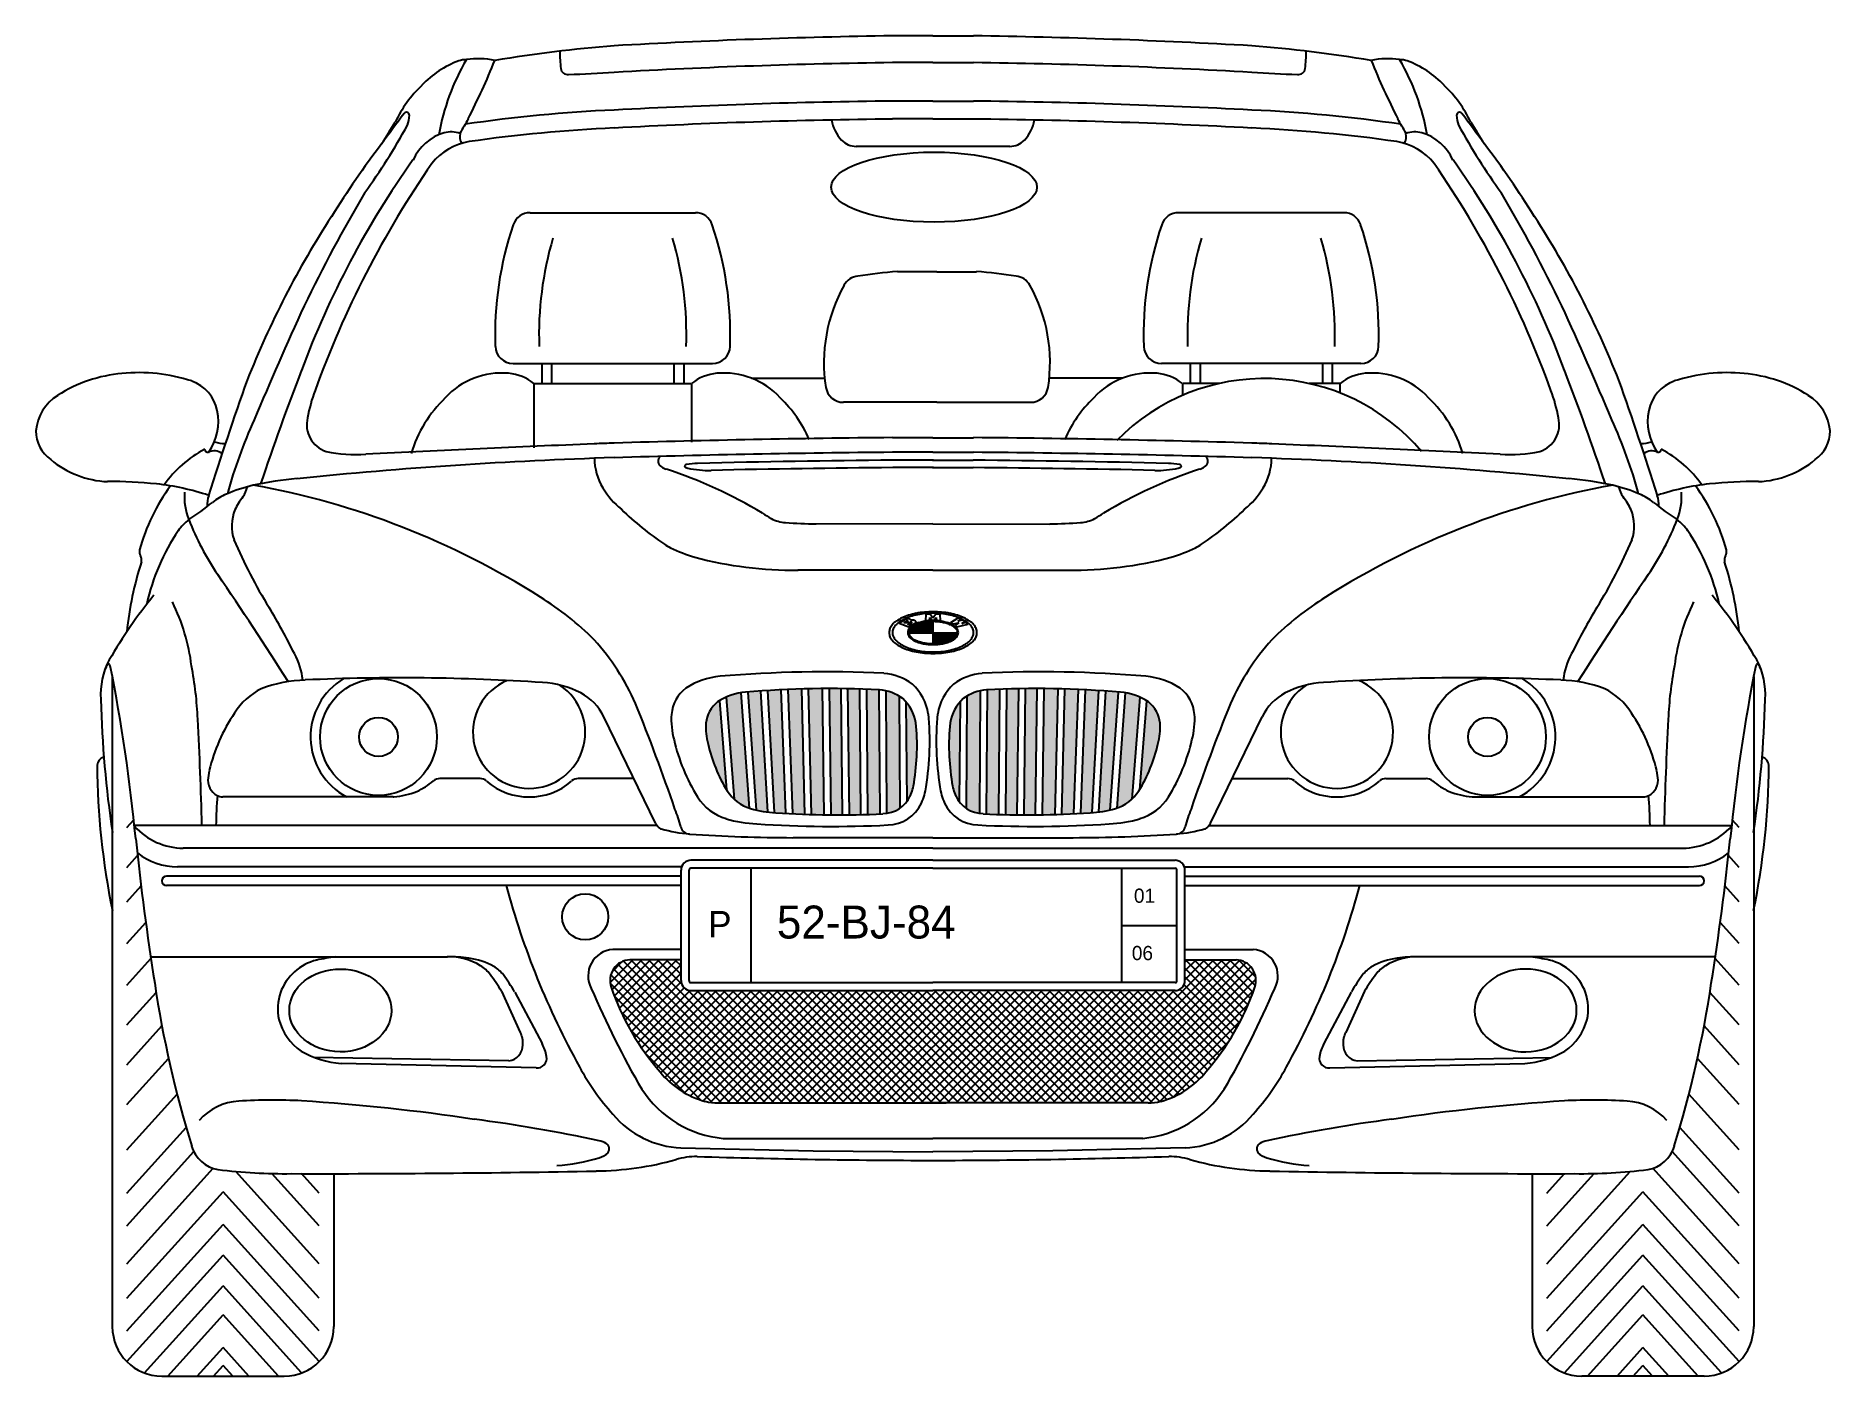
# Model space of a CAD drawing. Header units: millimetres. Extents: x -765 to 765, y 0 to 1143.
import ezdxf

# ---------------------------------------------------------------- set-up
doc = ezdxf.new("R2010")
doc.units = ezdxf.units.MM
doc.layers.add('ceco.net 208', color=7, linetype='Continuous')
doc.styles.add('AREAL', font='')
doc.styles.get('AREAL').set_extended_font_data('AvantGarde Bk BT')

msp = doc.modelspace()

# ---------------------------------------------------------------- hatches: boundary and pattern name
at = {"layer": 'ceco.net 208'}
h = msp.add_hatch(color=256, dxfattribs=at)
h.paths.add_polyline_path([(-181.9, 575.9, 0.010108), (-183.6, 574.8, 0.207257), (-193.6, 556.7, 0.077509), (-191.8, 538.9, 0.080164), (-176, 500)])
h.paths.add_polyline_path([(-163.7, 582.6, 0.064204), (-176.2, 578.9), (-169.6, 492, 0.107663), (-156.7, 484.3)])
h.paths.add_polyline_path([(-147, 584.1, 0.003191), (-157.9, 583.3), (-150.7, 482.7, 0.027505), (-141.2, 481)])
h.paths.add_polyline_path([(-129.6, 585.1, 0.003391), (-141.2, 584.5), (-135.4, 480.5, 0.003661), (-134.1, 480.4, 0.00277), (-125.7, 479.9)])
h.paths.add_polyline_path([(-112.2, 585.8, 0.00338), (-123.8, 585.4), (-119.9, 479.6, 0.00339), (-109.6, 479.1)])
h.paths.add_polyline_path([(-94.5, 586.2, 0.003489), (-106.4, 586), (-103.8, 478.9, 0.003538), (-93.1, 478.7)])
h.paths.add_polyline_path([(-78.7, 586.2, 0.0029), (-88.6, 586.2), (-87.2, 478.6, 0.003274), (-77.3, 478.6)])
h.paths.add_polyline_path([(-62.6, 585.9, 0.003023), (-72.9, 586.1), (-71.5, 478.6, 0.003233), (-61.7, 478.8)])
h.paths.add_polyline_path([(-46.2, 585.2, 0.003088), (-56.7, 585.7), (-55.9, 479, 0.003484), (-45.3, 479.4)])
h.paths.add_polyline_path([(-28.9, 579.9, 0.08031), (-40.3, 584.4), (-39.5, 479.8, 0.11815), (-28.2, 484.2)])
h.paths.add_polyline_path([(-14.6, 557, 0.140067), (-23.1, 575), (-22.4, 489.8, 0.054825), (-19.4, 494.6, 0.069981), (-16.2, 506.2, 0.064704)])
h = msp.add_hatch(color=256, dxfattribs=at)
h.paths.add_polyline_path([(181.9, 575.9, -0.010108), (183.6, 574.8, -0.207257), (193.6, 556.7, -0.077509), (191.8, 538.9, -0.080164), (176, 500)])
h.paths.add_polyline_path([(163.7, 582.6, -0.064204), (176.2, 578.9), (169.6, 492, -0.107663), (156.7, 484.3)])
h.paths.add_polyline_path([(147, 584.1, -0.003191), (157.9, 583.3), (150.7, 482.7, -0.027505), (141.2, 481)])
h.paths.add_polyline_path([(129.6, 585.1, -0.003391), (141.2, 584.5), (135.4, 480.5, -0.003661), (134.1, 480.4, -0.00277), (125.7, 479.9)])
h.paths.add_polyline_path([(112.2, 585.8, -0.00338), (123.8, 585.4), (119.9, 479.6, -0.00339), (109.6, 479.1)])
h.paths.add_polyline_path([(94.5, 586.2, -0.003489), (106.4, 586), (103.8, 478.9, -0.003538), (93.1, 478.7)])
h.paths.add_polyline_path([(78.7, 586.2, -0.0029), (88.6, 586.2), (87.2, 478.6, -0.003274), (77.3, 478.6)])
h.paths.add_polyline_path([(62.6, 585.9, -0.003023), (72.9, 586.1), (71.5, 478.6, -0.003233), (61.7, 478.8)])
h.paths.add_polyline_path([(46.2, 585.2, -0.003088), (56.7, 585.7), (55.9, 479, -0.003484), (45.3, 479.4)])
h.paths.add_polyline_path([(28.9, 579.9, -0.08031), (40.3, 584.4), (39.5, 479.8, -0.11815), (28.2, 484.2)])
h.paths.add_polyline_path([(14.6, 557, -0.140067), (23.1, 575), (22.4, 489.8, -0.054825), (19.4, 494.6, -0.069981), (16.2, 506.2, -0.064704)])
h = msp.add_hatch(dxfattribs=at)
h.set_pattern_fill('ANSI37', color=256, scale=42.439619, style=0)
h.set_pattern_definition([(45, (-12444.222, -24932.4545), (-3.7511678, 3.7511678), []), (135, (-12444.222, -24932.4545), (-3.7511678, -3.7511678), [])])
h.paths.add_polyline_path([(274.4, 331.9, 0.499546), (258.4, 355), (214.8, 355), (214.8, 337.2, -0.414214), (206.3, 328.8), (0, 328.8), (-206.3, 328.8, -0.414214), (-214.8, 337.2), (-214.8, 355), (-258.4, 355, 0.499546), (-274.4, 331.9, 0.096688), (-232.7, 259.5, 0.161163), (-194.2, 234.3, 0.065272), (-183.3, 232.9), (-183.3, 232.9), (11.1, 232.9), (183.3, 232.9, 0.065272), (194.2, 234.3, 0.160896), (232.6, 259.4, 0.00026), (232.7, 259.5, 0.096688)])

# ---------------------------------------------------------------- linework, layer by layer
for p, q in [((0, 1142.8), (-34.4, 1142.8)), ((0, 1142.8), (34.4, 1142.8)), ((0, 1120), (-34.4, 1120)), ((0, 1120), (34.4, 1120)), ((0, 1087.2), (-34.4, 1087.2)), ((0, 1087.2), (34.4, 1087.2)), ((0, 1071.9), (-34.4, 1071.9)), ((0, 1071.9), (34.4, 1071.9)), ((65.4, 1048.4), (-65.4, 1048.4)), ((-343.5, 992), (-202.5, 992)), ((350.3, 992), (209.3, 992)), ((3.4, 941.7), (-30.4, 941.7)), ((3.4, 941.7), (37.1, 941.7)), ((-358, 863.4), (-188, 863.4)), ((-333.6, 863.4), (-333.6, 846.4)), ((-325.1, 863.4), (-325.1, 846.4)), ((-220.9, 863.4), (-220.9, 846.4)), ((-212.4, 863.4), (-212.4, 846.4)), ((364.8, 863.4), (194.8, 863.4)), ((219.2, 863.4), (219.2, 846.4)), ((227.7, 863.4), (227.7, 846.4)), ((331.9, 863.4), (331.9, 846.4)), ((340.4, 863.4), (340.4, 846.4)), ((-340.2, 846.4), (-206.5, 846.4)), ((-340.2, 846.4), (-340.2, 791.4)), ((-205.9, 846.4), (-205.9, 796.2)), ((-154.8, 850.9), (-92.3, 850.9)), ((161.6, 850.9), (99.1, 850.9)), ((212.6, 846.4), (212.6, 836.3)), ((243.9, 846.4), (213.2, 846.4)), ((346.9, 846.4), (320.6, 846.4)), ((346.9, 846.4), (346.9, 838.3)), ((3.4, 830.3), (-76.4, 830.3)), ((3.4, 830.3), (83.2, 830.3)), ((0, 800.1), (-34.4, 800.1)), ((0, 800.1), (34.4, 800.1)), ((0, 787.7), (-34.4, 787.7)), ((0.3, 781), (-34.1, 781)), ((-0.3, 781), (34.1, 781)), ((0, 787.7), (34.4, 787.7)), ((0.3, 774.6), (-34.1, 774.6)), ((-0.3, 774.6), (34.1, 774.6)), ((0, 726.8), (-99.6, 726.5)), ((0, 726.8), (99.6, 726.5)), ((0, 687.3), (-115.1, 687.3)), ((0, 687.3), (115.1, 687.3)), ((-23.7, 645.1), (-28.9, 642)), ((-24.8, 642.6), (-22.7, 643.8)), ((-23.4, 642.1), (-24.8, 642.6)), ((-21.4, 643.3), (-23.4, 642.1)), ((-19.4, 642.7), (-21.7, 641.4)), ((-6.8, 642.8), (0, 642.8)), ((-6, 649.5), (-6.4, 644.4)), ((-6.4, 644.4), (-2.9, 644.7)), ((-2.5, 649.7), (-6, 649.5)), ((-2.9, 644.7), (-2.8, 646.8)), ((-2.8, 646.8), (-1.2, 644.7)), ((0, 646.3), (-2.5, 649.7)), ((-1.2, 644.7), (1.3, 644.7)), ((2.5, 649.7), (0, 646.3)), ((0, 643.4), (0, 624.5)), ((1.3, 644.7), (2.8, 646.8)), ((6.1, 649.5), (2.5, 649.7)), ((2.8, 646.8), (3, 644.7)), ((3, 644.7), (6.5, 644.4)), ((6.5, 644.4), (6.1, 649.5)), ((21.2, 646.3), (14.8, 642.3)), ((23.7, 645.2), (21.2, 646.3)), ((21.2, 643.7), (23.7, 645.2)), ((25.2, 644.5), (21.2, 643.7)), ((24.6, 641.7), (27.3, 643.3)), ((28.3, 642.5), (24.6, 641.7)), ((27.3, 643.3), (25.2, 644.5)), ((30.1, 641.1), (28.3, 642.5)), ((-28.9, 642), (-20.6, 638.9)), ((-21.7, 641.4), (-20.3, 640.9)), ((-20.7, 634.5), (0, 634.5)), ((-20.7, 633.9), (20.8, 633.9)), ((-20.6, 638.9), (-15.1, 642.1)), ((-20.6, 635.1), (0, 635.1)), ((-20.3, 640.9), (-18.1, 642.2)), ((-20.3, 635.7), (0, 635.7)), ((-20, 636.3), (0, 636.3)), ((-19.7, 636.9), (0, 636.9)), ((-19.1, 637.5), (0, 637.5)), ((-18.5, 638.1), (0, 638.1)), ((-17.8, 638.7), (0, 638.7)), ((-17, 639.3), (0, 639.3)), ((-15.9, 639.9), (0, 639.9)), ((-14.9, 640.5), (0, 640.5)), ((-13.4, 641.1), (0, 641.1)), ((-11.5, 641.6), (0, 641.6)), ((-9.6, 642.2), (0, 642.2)), ((0, 633.4), (20.8, 633.4)), ((0, 632.8), (20.6, 632.8)), ((0, 632.2), (20.4, 632.2)), ((0, 631.6), (20.1, 631.6)), ((0, 631), (19.7, 631)), ((0, 630.4), (19.2, 630.4)), ((0, 629.8), (18.5, 629.8)), ((0, 629.2), (17.9, 629.2)), ((0, 628.6), (17, 628.6)), ((0, 628), (16.1, 628)), ((0, 627.4), (14.9, 627.4)), ((14.8, 642.3), (17.1, 641.3)), ((17.1, 641.3), (22.1, 642.3)), ((22.1, 642.3), (18.8, 640.3)), ((18.8, 640.3), (20.4, 639)), ((20.4, 639), (30.1, 641.1)), ((0, 626.8), (13.5, 626.8)), ((0, 626.2), (11.9, 626.2)), ((0, 625.7), (9.8, 625.7)), ((0, 625.1), (6.9, 625.1)), ((-699.6, 596.6), (-699.6, 42.2)), ((699.6, 596.6), (699.6, 42.2)), ((-163.7, 582.6), (-156.7, 484.3)), ((-157.9, 583.3), (-150.7, 482.7)), ((-147, 584.1), (-141.2, 481)), ((-141.2, 584.5), (-135.4, 480.5)), ((-129.6, 585.1), (-125.7, 479.9)), ((-123.8, 585.4), (-119.9, 479.6)), ((-112.2, 585.8), (-109.6, 479.1)), ((-106.4, 586), (-103.8, 478.9)), ((-94.5, 586.2), (-93.1, 478.7)), ((-88.6, 586.2), (-87.2, 478.6)), ((-78.7, 586.2), (-77.3, 478.6)), ((-72.9, 586.1), (-71.5, 478.6)), ((-62.6, 585.9), (-61.7, 478.8)), ((-56.7, 585.7), (-55.9, 479)), ((-46.2, 585.3), (-45.3, 479.4)), ((-40.3, 584.4), (-39.5, 479.8)), ((40.3, 584.4), (39.5, 479.8)), ((46.2, 585.3), (45.3, 479.4)), ((56.7, 585.7), (55.9, 479)), ((62.6, 585.9), (61.7, 478.8)), ((72.9, 586.1), (71.5, 478.6)), ((78.7, 586.2), (77.3, 478.6)), ((88.6, 586.2), (87.2, 478.6)), ((94.5, 586.2), (93.1, 478.7)), ((106.4, 586), (103.8, 478.9)), ((112.2, 585.8), (109.6, 479.1)), ((123.8, 585.4), (119.9, 479.6)), ((129.6, 585.1), (125.7, 479.9)), ((141.2, 584.5), (135.4, 480.5)), ((147, 584.1), (141.2, 481)), ((157.9, 583.3), (150.7, 482.7)), ((163.7, 582.6), (156.7, 484.3)), ((-181.9, 575.9), (-176, 500)), ((-176.2, 578.9), (-169.6, 492)), ((-28.9, 579.9), (-28.2, 484.2)), ((-23.1, 575), (-22.4, 489.8)), ((23.1, 575), (22.4, 489.8)), ((28.9, 579.9), (28.2, 484.2)), ((176.2, 578.9), (169.6, 492)), ((181.9, 575.9), (176, 500)), ((-236.6, 471.6), (-280.6, 562.1)), ((236.6, 471.6), (280.6, 562.1)), ((-386.1, 509.5), (-420.4, 509.5)), ((-255, 509.5), (-302.5, 509.5)), ((255, 509.5), (302.5, 509.5)), ((386.1, 509.5), (420.4, 509.5)), ((-460.3, 493.9), (-605.5, 493.9)), ((460.3, 493.9), (605.5, 493.9)), ((-687.2, 467.7), (-681.2, 474.3)), ((687.2, 467.7), (681.2, 474.3)), ((-235.3, 469.5), (-680.7, 469.5)), ((0, 459.1), (-119.3, 459.1)), ((0, 459.1), (119.3, 459.1)), ((235.3, 469.5), (680.7, 469.5)), ((-687.2, 433.7), (-678.1, 443.9)), ((0, 450.2), (-639.1, 450.2)), ((0, 450.2), (639.1, 450.2)), ((687.2, 433.7), (678.1, 443.9)), ((-214.2, 434.3), (-644.1, 434.3)), ((-214.8, 337.2), (-214.8, 431.4)), ((-208, 337.2), (-208, 431.4)), ((0, 439.8), (-206.3, 439.8)), ((0, 433.1), (-206.3, 433.1)), ((-154.9, 335.5), (-154.9, 433.1)), ((0, 439.8), (206.3, 439.8)), ((0, 433.1), (206.3, 433.1)), ((160.9, 335.5), (160.9, 433.1)), ((208, 337.2), (208, 431.4)), ((214.2, 434.3), (644.1, 434.3)), ((214.8, 337.2), (214.8, 431.4)), ((-687.2, 404.4), (-675, 417.9)), ((-214.8, 426.2), (-653.3, 426.2)), ((-214.8, 418.3), (-653.3, 418.3)), ((214.8, 426.2), (653.3, 426.2)), ((214.8, 418.3), (653.3, 418.3)), ((687.2, 404.4), (675, 417.9)), ((-687.2, 368.9), (-671, 386.8)), ((160.9, 384.3), (208, 384.3)), ((687.2, 368.9), (671, 386.8)), ((-687.2, 333.4), (-666.7, 356.1)), ((-666.9, 357.5), (-414, 357.5)), ((-214.8, 363.8), (-272.9, 363.8)), ((-214.8, 355), (-258.4, 355)), ((214.8, 363.8), (272.9, 363.8)), ((214.8, 355), (258.4, 355)), ((666.9, 357.5), (414, 357.5)), ((687.2, 333.4), (666.7, 356.1)), ((-687.2, 299.5), (-662.2, 327.1)), ((-367.8, 328.2), (-351.8, 293)), ((-356.6, 327.5), (-333.3, 283.5)), ((-206.3, 335.5), (0, 335.5)), ((-206.3, 328.8), (0, 328.8)), ((206.3, 335.5), (0, 335.5)), ((206.3, 328.8), (0, 328.8)), ((356.6, 327.5), (333.3, 283.5)), ((367.8, 328.2), (351.8, 293)), ((687.2, 299.5), (662.2, 327.1)), ((-687.2, 265.5), (-657.3, 298.6)), ((687.2, 265.5), (657.3, 298.6)), ((-687.2, 231.5), (-651.7, 270.9)), ((-361.6, 268.8), (-527.7, 271.8)), ((-338.2, 262.8), (-504.5, 266.5)), ((338.2, 262.8), (504.5, 266.5)), ((361.6, 268.8), (527.7, 271.8)), ((687.2, 231.5), (651.7, 270.9)), ((-687.2, 192.9), (-644.4, 240.4)), ((-183.3, 232.9), (11.1, 232.9)), ((183.3, 232.9), (-11.1, 232.9)), ((687.2, 192.9), (644.4, 240.4)), ((-687.2, 155.9), (-636.6, 211.9)), ((-178.8, 202.7), (-102.2, 202.5)), ((-102.2, 202.5), (0, 202.5)), ((102.2, 202.5), (0, 202.5)), ((178.8, 202.7), (102.2, 202.5)), ((687.2, 155.9), (636.6, 211.9)), ((-687.2, 128.1), (-630, 191.5)), ((-214.9, 194.7), (-102.2, 192)), ((-102.2, 192), (0, 191.2)), ((102.2, 192), (0, 191.2)), ((214.9, 194.7), (102.2, 192)), ((687.2, 128.1), (630, 191.5)), ((-687.2, 95.7), (-613.6, 177.2)), ((-523.2, 95.7), (-594.3, 174.5)), ((-523.2, 128.1), (-563.5, 172.8)), ((-523.2, 155.9), (-538.3, 172.7)), ((-510.8, 172.7), (-510.8, 42.2)), ((510.8, 172.7), (510.8, 42.2)), ((523.2, 95.7), (594.3, 174.5)), ((523.2, 128.1), (563.5, 172.8)), ((523.2, 155.9), (538.3, 172.7)), ((687.2, 95.7), (613.6, 177.2)), ((-687.2, 66.4), (-605.2, 157.2)), ((-523.2, 66.4), (-605.2, 157.2)), ((523.2, 66.4), (605.2, 157.2)), ((687.2, 66.4), (605.2, 157.2)), ((-687.2, 38.6), (-605.2, 129.4)), ((-523.2, 38.6), (-605.2, 129.4)), ((523.2, 38.6), (605.2, 129.4)), ((687.2, 38.6), (605.2, 129.4)), ((-687.2, 12.4), (-605.2, 103.2)), ((-523.2, 12.4), (-605.2, 103.2)), ((523.2, 12.4), (605.2, 103.2)), ((687.2, 12.4), (605.2, 103.2)), ((-672.2, 2.7), (-605.2, 77)), ((-538.2, 2.7), (-605.2, 77)), ((538.2, 2.7), (605.2, 77)), ((672.2, 2.7), (605.2, 77)), ((-652.4, 0), (-605.2, 52.3)), ((-558, 0), (-605.2, 52.3)), ((558, 0), (605.2, 52.3)), ((652.4, 0), (605.2, 52.3)), ((-627.3, 0), (-605.2, 24.5)), ((-583.1, 0), (-605.2, 24.5)), ((583.1, 0), (605.2, 24.5)), ((627.3, 0), (605.2, 24.5)), ((-657.4, 0), (-553, 0)), ((-613.4, 0), (-605.2, 9.1)), ((-597, 0), (-605.2, 9.1)), ((657.4, 0), (553, 0)), ((597, 0), (605.2, 9.1)), ((613.4, 0), (605.2, 9.1))]:
    msp.add_line(p, q, dxfattribs=at)
for centre, radius in [((-472.7, 545), 49.8), ((472.7, 545), 49.8), ((-472.7, 545), 16.6), ((472.7, 545), 16.6), ((-296.5, 391.6), 19.6)]:
    msp.add_circle(centre, radius, dxfattribs=at)
for centre, radius, start, end in [((-167.4, -134.7), 1273.3, 94.6984, 99.314), ((48.6, -4503.1), 5646.5, 90.8425, 93.2518), ((-48.6, -4503.1), 5646.5, 86.7482, 89.1575), ((167.4, -134.7), 1273.3, 80.686, 85.3016), ((-374.9, 1043.1), 83.7, 110.5464, 136.5767), ((-233.2, 1025.7), 190.9, 149.5132, 170.1076), ((-397.7, 1101.6), 20.9, 90.2018, 108.5422), ((-387.7, 1056.9), 66.4, 77.6126, 98.678), ((-1027, 1390.7), 706.7, 333.1872, 337.6275), ((-99.5, 1134.9), 218.8, 181.4049, 185.2645), ((44.1, -4525.6), 5646.1, 90.7967, 93.2061), ((-44.1, -4525.6), 5646.1, 86.7939, 89.2033), ((99.5, 1134.9), 218.8, 354.7355, 358.5951), ((387.7, 1056.9), 66.4, 81.322, 102.3874), ((1027, 1390.7), 706.7, 202.3725, 206.8128), ((397.7, 1101.6), 20.9, 71.4578, 89.7982), ((233.2, 1025.7), 190.9, 9.8924, 30.4868), ((374.9, 1043.1), 83.7, 43.4233, 69.4536), ((-311.6, 1115.6), 5.81, 187.5709, 277.5754), ((-342.8, 2190.8), 1081.4, 271.6928, 273.7695), ((342.8, 2190.8), 1081.4, 266.2305, 268.3072), ((311.6, 1115.6), 5.81, 262.4246, 352.4291), ((-362.2, 1023.2), 106.7, 133.5432, 154.4994), ((29, -4557.6), 5645.1, 90.6438, 93.0534), ((-29, -4557.6), 5645.1, 86.9466, 89.3562), ((362.2, 1023.2), 106.7, 25.5006, 46.4568), ((539.6, 325.2), 1243.2, 142.8166, 144.2929), ((-448.9, 1075.1), 2.53, 359.1615, 142.8166), ((-472.5, 1075.4), 26.1, 340.0391, 359.1615), ((-43.1, 867.5), 408.1, 149.9302, 151.94), ((-215.2, -182.7), 1263.5, 92.5651, 98.361), ((29, -4572.9), 5645.1, 90.6438, 93.0534), ((-51, 1078.1), 36.3, 191.1595, 221.9531), ((-29, -4572.9), 5645.1, 86.9466, 89.3562), ((51, 1078.1), 36.3, 318.0469, 348.8405), ((215.2, -182.7), 1263.5, 81.639, 87.4349), ((43.1, 867.5), 408.1, 28.06, 30.0698), ((448.9, 1075.1), 2.53, 37.1834, 180.8385), ((472.5, 1075.4), 26.1, 180.8385, 199.9609), ((-539.6, 325.2), 1243.2, 35.7071, 37.1834), ((-919.3, 1325.1), 537.6, 324.0059, 331.25), ((-733.5, 1227.3), 317.1, 326.188, 330.0919), ((-404.8, 1019.7), 42.1, 106.4019, 155.8687), ((-410.9, 1040.1), 20.8, 68.202, 106.0701), ((-392.5, 1057), 11, 167.0202, 212.6133), ((-215.2, -198), 1263.5, 92.5651, 98.1994), ((215.2, -198), 1263.5, 81.8006, 87.4349), ((392.5, 1057), 11, 327.3867, 12.9798), ((410.9, 1040.1), 20.8, 73.9299, 111.798), ((404.8, 1019.7), 42.1, 24.1313, 73.5981), ((919.3, 1325.1), 537.6, 208.75, 215.9941), ((733.5, 1227.3), 317.1, 209.9081, 213.812), ((200.5, 544), 840.5, 142.9104, 148.064), ((-386.1, 1000.1), 53.3, 99.9943, 140.5357), ((-64.4, 1068.3), 19.9, 226.7303, 267.1396), ((64.4, 1068.3), 19.9, 272.8604, 313.2697), ((386.1, 1000.1), 53.3, 39.4643, 80.0057), ((-200.5, 544), 840.5, 31.936, 37.0896), ((177.7, 593.1), 763.3, 144.4467, 159.7312), ((268.9, 553.8), 845.7, 145.4011, 160.1918), ((-268.9, 553.8), 845.7, 19.8082, 34.5989), ((-177.7, 593.1), 763.3, 20.2688, 35.5533), ((591.2, 371), 1250.6, 149.32, 154.3397), ((-591.2, 371), 1250.6, 25.6603, 30.68), ((159.9, 553.7), 801.1, 147.1177, 158.3444), ((-81.5, 888), 291.8, 161.2577, 181.9747), ((-343.5, 976.9), 15.1, 90, 161.2577), ((-202.5, 976.9), 15.1, 18.7423, 90), ((-464.6, 888), 291.8, 358.0253, 18.7423), ((471.3, 888), 291.8, 161.2577, 181.9747), ((209.3, 976.9), 15.1, 90, 161.2577), ((350.3, 976.9), 15.1, 18.7423, 90), ((88.2, 888), 291.8, 358.0253, 18.7423), ((-159.9, 553.7), 801.1, 21.6556, 32.8823), ((-44.1, 888), 291.8, 163.6065, 181.9747), ((-502, 888), 291.8, 358.0253, 16.3935), ((508.7, 888), 291.8, 163.6065, 181.9747), ((50.8, 888), 291.8, 358.0253, 16.3935), ((-62.7, 922.8), 15.1, 95.2504, 150.8372), ((-13.5, 652.7), 289.5, 93.3417, 100.0581), ((20.3, 652.7), 289.5, 79.9419, 86.6583), ((69.4, 922.8), 15.1, 29.1628, 84.7496), ((42.3, 864.2), 135.3, 150.8372, 189.0042), ((-35.5, 864.2), 135.3, 350.9958, 29.1628), ((2554.7, -501.5), 3398.9, 155.4149, 157.2028), ((-2554.7, -501.5), 3398.9, 22.7972, 24.5851), ((-358, 878.5), 15.1, 181.9747, 270), ((-188, 878.5), 15.1, 270, 358.0253), ((194.8, 878.5), 15.1, 181.9747, 270), ((364.8, 878.5), 15.1, 270, 358.0253), ((1394.6, 104.4), 2074.4, 158.7103, 161.5503), ((-1394.6, 104.4), 2074.4, 18.4497, 21.2897), ((-680.4, 732.9), 122.5, 95.1322, 122.4344), ((-676.7, 711.1), 144.5, 71.952, 95.8531), ((-643.5, 816.4), 34.1, 11.6318, 70.1034), ((1830.1, -12.2), 2563.8, 160.3649, 162.6826), ((-367.7, 790.1), 65.2, 84.8207, 137.5385), ((-365.4, 814.6), 40.6, 51.5882, 84.8775), ((-180.6, 814.6), 40.6, 95.1225, 128.4118), ((-178.4, 790.1), 65.2, 42.4615, 95.1793), ((-76.4, 845.4), 15.1, 189.0042, 270), ((83.2, 845.4), 15.1, 270, 350.9958), ((185.1, 790.1), 65.2, 84.8207, 137.5385), ((282.3, 674.9), 175.7, 40.1728, 135.6773), ((187.4, 814.6), 40.6, 51.5882, 84.8775), ((372.2, 814.6), 40.6, 95.1225, 128.4118), ((374.4, 790.1), 65.2, 42.4615, 95.1793), ((-1830.1, -12.2), 2563.8, 17.3174, 19.6351), ((643.5, 816.4), 34.1, 109.8966, 168.3682), ((676.7, 711.1), 144.5, 84.1469, 108.048), ((680.4, 732.9), 122.5, 57.5656, 84.8678), ((-725.2, 802.5), 39.7, 121.8156, 174.8513), ((-398.6, 792.6), 136.8, 159.5818, 169.7001), ((-341.2, 755.7), 108.2, 133.5434, 163.4237), ((-204.8, 755.7), 108.2, 23.4358, 46.4566), ((211.6, 755.7), 108.2, 133.5434, 156.5642), ((348, 755.7), 108.2, 16.5763, 46.4566), ((398.6, 792.6), 136.8, 10.2999, 20.4182), ((725.2, 802.5), 39.7, 5.1487, 58.1844), ((-655, 814.1), 45.8, 324.7107, 11.5387), ((-182.2, 636), 435.2, 155.6442, 164.4873), ((-509.7, 811.3), 24.2, 166.0751, 251.5673), ((509.7, 811.3), 24.2, 288.4327, 13.9249), ((182.2, 636), 435.2, 15.5127, 24.3558), ((655, 814.1), 45.8, 168.4613, 215.2893), ((-736.1, 805.3), 28.6, 178.4328, 236.0708), ((-601.9, 830.9), 35.8, 252.6002, 267.8714), ((-147.7, -3118.5), 3916, 91.815, 92.0638), ((73.8, -10923.7), 11724.4, 90.5289, 91.68861), ((-73.8, -10923.7), 11724.4, 88.31139, 89.4711), ((147.7, -3118.5), 3916, 87.9362, 88.185), ((601.9, 830.9), 35.8, 272.1286, 287.3998), ((736.1, 805.3), 28.6, 303.9292, 1.5672), ((-699.7, 845.1), 82.5, 230.5179, 267.2559), ((-574.6, 702.6), 99.1, 117.754, 144.7371), ((-617.8, 790.7), 3.02, 185.4702, 273.3515), ((-612.7, 778.3), 10.6, 51.1696, 117.7897), ((-147.7, -3130.9), 3916, 91.815, 95.7819), ((-491.9, 912.1), 126.3, 258.3886, 273.8162), ((940.3, -28049.2), 28870.3, 92.43977, 92.82681), ((-239, 783.4), 49.7, 180.8804, 211.4676), ((73.8, -10936.2), 11724.4, 90.5289, 91.68861), ((-228.5, 780.2), 5.77, 136.1964, 239.1473), ((74.1, -10942.9), 11724.4, 90.5289, 91.34324), ((-74.1, -10942.9), 11724.4, 88.65676, 89.4711), ((-73.8, -10936.2), 11724.4, 88.31139, 89.4711), ((228.5, 780.2), 5.77, 300.8527, 43.8036), ((147.7, -3130.9), 3916, 84.2181, 88.185), ((239, 783.4), 49.7, 328.5324, 359.1196), ((-940.3, -28049.2), 28870.3, 87.17319, 87.56023), ((491.9, 912.1), 126.3, 266.1838, 281.6114), ((612.7, 778.3), 10.6, 62.2103, 128.8304), ((617.8, 790.7), 3.02, 266.6485, 354.5298), ((574.6, 702.6), 99.1, 35.2629, 62.246), ((699.7, 845.1), 82.5, 272.7441, 309.4821), ((-507, 398), 368.9, 95.4653, 101.3273), ((-224, 785.8), 12.9, 234.519, 255.0072), ((-355.1, 386.2), 407.7, 59.0536, 71.7285), ((-211.1, 775.9), 0.683, 147.8184, 225.8095), ((-209.8, 774.8), 2.42, 98.7257, 143.0076), ((-208.9, 778), 3.71, 223.8652, 243.7543), ((-207, 782.7), 8.84, 245.8667, 256.2619), ((-198.2, 714.1), 64.2, 92.2056, 100.6858), ((-189.6, 876.3), 104.1, 259.1946, 270.3089), ((62.3, -10944.3), 11719.3, 90.47153, 91.2289), ((-62.3, -10944.3), 11719.3, 88.7711, 89.52847), ((355.1, 386.2), 407.7, 108.2715, 120.9464), ((189.6, 876.3), 104.1, 269.6911, 280.8054), ((198.2, 714.1), 64.2, 79.3142, 87.7944), ((207, 782.7), 8.84, 283.7381, 294.1333), ((209.8, 774.8), 2.42, 36.9924, 81.2743), ((208.9, 778), 3.71, 296.2457, 316.1348), ((211.1, 775.9), 0.683, 314.1905, 32.1816), ((224, 785.8), 12.9, 284.9928, 305.481), ((507, 398), 368.9, 78.6727, 84.5347), ((-701.3, 391.1), 371.7, 83.917, 90.3647), ((-515.1, 659.9), 167.4, 143.7049, 164.5468), ((-686.3, 543.4), 218.7, 71.6447, 83.581), ((-589.8, 749.3), 48.4, 174.6425, 203.1265), ((-594.5, 742.9), 24.3, 160.7211, 183.6307), ((-586.9, 712.4), 42.5, 111.2051, 129.9133), ((-539.6, 601.5), 163.1, 104.1649, 112.6224), ((-533.3, 707.6), 69.2, 142.6284, 153.3386), ((-609, 763.8), 25.1, 325.6413, 347.3924), ((-699.1, 91.7), 678.6, 57.5234, 79.8503), ((-223, 791.5), 67.6, 210.2578, 230.8448), ((223, 791.5), 67.6, 309.1552, 329.7422), ((699.1, 91.7), 678.6, 100.1497, 122.4766), ((539.6, 601.5), 163.1, 67.3776, 75.8351), ((609, 763.8), 25.1, 192.6076, 214.3587), ((533.3, 707.6), 69.2, 26.6614, 37.3716), ((586.9, 712.4), 42.5, 50.0867, 68.7949), ((686.3, 543.4), 218.7, 96.419, 108.3553), ((594.5, 742.9), 24.3, 356.3693, 19.2789), ((589.8, 749.3), 48.4, 336.8735, 5.3575), ((515.1, 659.9), 167.4, 15.4532, 36.2951), ((701.3, 391.1), 371.7, 89.6353, 96.083), ((-740, 895.8), 196.3, 302.5437, 309.8193), ((-561.2, 724.8), 36.6, 157.7281, 198.7903), ((-86.9, 921.9), 255.7, 225.6385, 236.2434), ((-80.6, 833.7), 117.4, 236.4485, 240.7442), ((80.6, 833.7), 117.4, 299.2558, 303.5515), ((86.9, 921.9), 255.7, 303.7566, 314.3615), ((561.2, 724.8), 36.6, 341.2097, 22.2719), ((740, 895.8), 196.3, 230.1807, 237.4563), ((-493.8, 619.7), 180.6, 145.9653, 167.6116), ((-608.5, 696.6), 42.5, 127.4639, 145.3681), ((-412.8, 816.6), 237.8, 201.2796, 214.0744), ((-123.3, 760), 32.3, 243.0694, 265.5282), ((-92.8, 1127.4), 400.9, 265.2707, 269.0215), ((92.8, 1127.4), 400.9, 270.9785, 274.7293), ((123.3, 760), 32.3, 274.4718, 296.9306), ((412.8, 816.6), 237.8, 325.9256, 338.7204), ((608.5, 696.6), 42.5, 34.6319, 52.5361), ((493.8, 619.7), 180.6, 12.3884, 34.0347), ((-669.1, 702.9), 7.44, 166.1446, 208.8827), ((-218.6, 872.5), 409.6, 202.9081, 212.0034), ((-205.5, 744.4), 42.2, 236.2434, 244.4376), ((-160.2, 839.2), 147.3, 244.4376, 253.0598), ((160.2, 839.2), 147.3, 286.9402, 295.5624), ((205.5, 744.4), 42.2, 295.5624, 303.7566), ((218.6, 872.5), 409.6, 327.9966, 337.0919), ((669.1, 702.9), 7.44, 331.1173, 13.8554), ((-386.6, 602.7), 302.4, 162.353, 173.9398), ((-680.2, 696), 5.59, 342.9563, 36.1028), ((-119, 1012.6), 325.4, 255.0221, 270.6952), ((119, 1012.6), 325.4, 269.3048, 284.9779), ((680.2, 696), 5.59, 143.8972, 197.0437), ((386.6, 602.7), 302.4, 6.0602, 17.647), ((-2919.5, -902.2), 2801.6, 32.2363, 34.4682), ((2919.5, -902.2), 2801.6, 145.5318, 147.7637), ((-331.5, 396), 428.4, 140.9521, 149.9331), ((-804, 583.9), 173.3, 7.1689, 26.0753), ((-466.1, 451.1), 250.3, 44.9049, 58.3287), ((466.1, 451.1), 250.3, 121.6713, 135.0951), ((804, 583.9), 173.3, 153.9247, 172.8311), ((331.5, 396), 428.4, 30.0669, 39.0479), ((-1081.9, 347.7), 600.8, 26.5285, 30.8083), ((-19.9, 627.7), 19.7, 124.8461, 138.3467), ((-18.3, 628.1), 18.2, 124.8461, 138.3467), ((-13.4, 618.5), 30.9, 115.0378, 125.0336), ((-12.4, 619.7), 28.5, 115.0378, 125.0336), ((-7.4, 606), 44.8, 107.38, 115.1731), ((-6.8, 608.1), 41.4, 107.38, 115.1731), ((-22.3, 642.8), 2.75, 111.4802, 120.6108), ((-21.9, 641.7), 3.87, 104.323, 111.6001), ((-21.6, 640.7), 4.91, 98.199, 104.4003), ((-22.3, 643.1), 0.804, 111.9693, 121.0541), ((-22.2, 642.8), 1.13, 104.8436, 112.0859), ((-22.1, 642.5), 1.44, 98.7611, 104.9191), ((-21.5, 640), 5.66, 92.6101, 98.2532), ((-22.1, 642.3), 1.67, 93.2346, 98.8139), ((-22.1, 642.2), 1.76, 87.9008, 93.2771), ((-22.1, 642.2), 1.7, 82.4372, 87.9423), ((-22.1, 642.4), 1.5, 76.4931, 82.4867), ((-21.5, 639.7), 5.92, 87.1811, 92.6544), ((-22, 642.7), 1.2, 69.612, 76.5623), ((-21.9, 643), 0.874, 61.1211, 69.7178), ((-21.7, 643.3), 0.58, 49.9783, 61.2821), ((-21.6, 643.4), 0.363, 34.7066, 50.1701), ((-21.7, 643.8), 0.541, 300.1998, 312.0363), ((-21.5, 643.5), 0.236, 14.1292, 34.7043), ((-21.4, 643.5), 0.193, 350.0424, 13.5754), ((-21.5, 643.5), 0.224, 328.1414, 349.4176), ((-21.6, 643.6), 0.337, 311.8517, 328.0713), ((-21.5, 640), 5.64, 81.5717, 87.2256), ((-3, 592.3), 59.2, 100.9957, 107.4675), ((-21.3, 640.8), 4.88, 75.4012, 81.6263), ((-21.1, 641.8), 3.83, 68.1595, 75.4794), ((-20.6, 642.8), 2.72, 59.0785, 68.2811), ((-19, 642), 0.811, 111.8122, 120.8361), ((-20.2, 643.6), 1.76, 46.9629, 59.2609), ((-18.9, 641.7), 1.14, 104.7221, 111.9273), ((-2.8, 595.5), 54.6, 100.9957, 107.4675), ((-18.8, 641.4), 1.44, 98.6616, 104.7968), ((-18.8, 641.2), 1.67, 93.1484, 98.7139), ((-19.7, 644.1), 1.09, 30.2024, 47.1513), ((-18.8, 641.1), 1.76, 87.8222, 93.1907), ((-19.4, 644.3), 0.731, 7.9773, 30.0786), ((-17.6, 638.6), 5.94, 94.7071, 100.5393), ((-18.8, 641.2), 1.7, 82.3618, 87.8637), ((-18.7, 641.4), 1.5, 76.417, 82.4113), ((-18.7, 641.7), 1.2, 69.5314, 76.4863), ((-18.5, 642), 0.87, 61.0314, 69.6372), ((-17.5, 638), 6.45, 89.2343, 94.7545), ((-18.4, 642.2), 0.578, 49.8748, 61.1922), ((-18.3, 642.4), 0.361, 34.5879, 50.0656), ((-18.2, 642.5), 0.235, 14.0076, 34.583), ((-18.2, 642.5), 0.224, 328.095, 349.3287), ((-18.1, 642.5), 0.192, 349.9496, 13.4533), ((-17.5, 638.1), 6.36, 83.7098, 89.2781), ((-17.4, 638.8), 5.71, 77.7725, 83.76), ((-17.2, 639.8), 4.64, 70.9668, 77.841), ((-16.8, 641), 3.42, 62.629, 71.0713), ((-16.3, 642), 2.28, 51.7237, 62.7912), ((-4.3, 617.8), 25.9, 107.38, 115.1731), ((-15.7, 642.7), 1.42, 36.729, 51.9308), ((-15.6, 643.3), 1.22, 312.1351, 328.9033), ((-15.3, 643), 0.901, 16.2437, 36.7715), ((-15.1, 643), 0.711, 351.7044, 15.7049), ((-15.2, 643), 0.811, 329.0036, 351.0103), ((-0.7, 580.7), 71, 95.327, 101.0546), ((-0.6, 584.8), 65.6, 95.327, 101.0546), ((-1.7, 609.9), 34.1, 100.9957, 107.4675), ((-1.7, 609.9), 33.3, 100.9957, 107.4675), ((-0.4, 603.2), 41, 95.327, 101.0546), ((-0.4, 603.2), 40.1, 95.327, 101.0546), ((0, 574), 77.7, 89.9798, 95.3717), ((0, 578.6), 71.8, 89.9798, 95.3717), ((0, 599.3), 44.9, 89.9798, 95.3717), ((0, 599.3), 44, 89.9798, 95.3717), ((0.1, 574), 77.7, 84.6283, 90.0202), ((0.1, 578.6), 71.8, 84.6283, 90.0202), ((0, 599.3), 44.9, 84.6283, 90.0202), ((0, 599.3), 44, 84.6283, 90.0202), ((0.4, 603.2), 41, 78.9454, 84.673), ((0.4, 603.2), 40.1, 78.9454, 84.673), ((0.7, 584.8), 65.6, 78.9454, 84.673), ((0.7, 580.7), 71, 78.9454, 84.673), ((1.8, 609.9), 33.3, 72.5325, 79.0043), ((1.8, 609.9), 34.1, 72.5325, 79.0043), ((4.3, 617.8), 25.9, 64.8269, 72.62), ((2.8, 595.5), 54.6, 72.5325, 79.0043), ((3.1, 592.3), 59.2, 72.5325, 79.0043), ((6.9, 608.1), 41.4, 64.8269, 72.62), ((7.5, 606), 44.8, 64.8269, 72.62), ((12.4, 619.7), 28.5, 54.9664, 64.9622), ((13.4, 618.5), 30.9, 54.9664, 64.9622), ((18.4, 628.1), 18.2, 41.6533, 55.1539), ((19.9, 627.7), 19.7, 41.6533, 55.1539), ((1081.9, 347.7), 600.8, 149.1917, 153.4715), ((-440.8, 490.7), 204.7, 23.8373, 42.0517), ((-28.4, 633.9), 8.98, 156.9019, 179.6455), ((-28.4, 634), 8.98, 180.3545, 203.0981), ((-25.3, 632.5), 12.4, 138.2216, 156.5972), ((-25.3, 635.4), 12.4, 203.4028, 221.7784), ((-19.9, 640.2), 19.7, 221.6533, 235.1539), ((-26.3, 633.9), 8.29, 156.9019, 179.6455), ((-26.3, 634), 8.29, 180.3545, 203.0981), ((-23.4, 632.6), 11.4, 138.2216, 156.5972), ((-23.4, 635.3), 11.4, 203.4028, 221.7784), ((-18.3, 639.7), 18.2, 221.6533, 235.1539), ((-16.4, 633.9), 5.18, 156.9019, 179.6455), ((-16.4, 634), 5.18, 180.3545, 203.0981), ((-14.6, 633.1), 7.15, 138.2216, 156.5972), ((-14.6, 634.8), 7.15, 203.4028, 221.7784), ((-16.4, 633.9), 4.35, 156.9019, 179.6455), ((-16.4, 634), 4.35, 180.3545, 203.0981), ((-14.6, 633.1), 6.32, 138.2216, 156.5972), ((-14.6, 634.8), 6.32, 203.4028, 221.7784), ((-11.4, 630.3), 11.4, 124.8461, 138.3467), ((-11.4, 637.6), 11.4, 221.6533, 235.1539), ((-11.4, 630.3), 10.5, 124.8461, 138.3467), ((-11.4, 637.6), 10.5, 221.6533, 235.1539), ((-18.4, 642.7), 0.541, 300.2035, 312.0222), ((-18.2, 642.6), 0.338, 311.8381, 328.0265), ((-7.7, 625.1), 17.8, 115.0378, 125.0336), ((-7.7, 642.8), 17.8, 234.9664, 244.9622), ((-7.7, 625.1), 17, 115.0378, 125.0336), ((-7.7, 642.8), 17, 234.9664, 244.9622), ((-16.1, 643.8), 1.98, 300.1785, 312.3301), ((-4.3, 617.8), 25, 107.38, 115.1731), ((-4.3, 650.1), 25, 244.8269, 252.62), ((4.3, 617.8), 25, 64.8269, 72.62), ((4.3, 650.1), 25, 287.38, 295.1731), ((7.8, 625.1), 17, 54.9664, 64.9622), ((7.8, 642.8), 17, 295.0378, 305.0336), ((7.8, 625.1), 17.8, 54.9664, 64.9622), ((7.8, 642.8), 17.8, 295.0378, 305.0336), ((11.5, 630.3), 10.5, 41.6533, 55.1539), ((11.5, 637.6), 10.5, 304.8461, 318.3467), ((11.5, 630.3), 11.4, 41.6533, 55.1539), ((11.5, 637.6), 11.4, 304.8461, 318.3467), ((14.7, 633.1), 6.32, 23.4028, 41.7784), ((14.7, 634.8), 6.32, 318.2216, 336.5972), ((14.7, 633.1), 7.15, 23.4028, 41.7784), ((14.7, 634.8), 7.15, 318.2216, 336.5972), ((16.5, 633.9), 4.35, 0.3545, 23.0981), ((16.5, 634), 4.35, 336.9019, 359.6455), ((16.5, 633.9), 5.18, 0.3545, 23.0981), ((16.5, 634), 5.18, 336.9019, 359.6455), ((18.4, 639.7), 18.2, 304.8461, 318.3467), ((19.9, 640.2), 19.7, 304.8461, 318.3467), ((23.4, 632.6), 11.4, 23.4028, 41.7784), ((23.4, 635.3), 11.4, 318.2216, 336.5972), ((26.3, 633.9), 8.29, 0.3545, 23.0981), ((26.3, 634), 8.29, 336.9019, 359.6455), ((25.4, 632.5), 12.4, 23.4028, 41.7784), ((25.4, 635.4), 12.4, 318.2216, 336.5972), ((28.5, 633.9), 8.98, 0.3545, 23.0981), ((28.5, 634), 8.98, 336.9019, 359.6455), ((440.8, 490.7), 204.7, 137.9483, 156.1627), ((-593.7, 588.3), 56.6, 5.2413, 29.3753), ((-13.4, 649.4), 30.9, 234.9664, 244.9622), ((-12.4, 648.2), 28.5, 234.9664, 244.9622), ((-7.4, 661.9), 44.8, 244.8269, 252.62), ((-6.8, 659.8), 41.4, 244.8269, 252.62), ((-3, 675.6), 59.2, 252.5325, 259.0043), ((-2.8, 672.4), 54.6, 252.5325, 259.0043), ((-4.3, 650.1), 25.9, 244.8269, 252.62), ((-0.7, 687.2), 71, 258.9454, 264.673), ((-0.6, 683.1), 65.6, 258.9454, 264.673), ((-1.7, 658), 34.1, 252.5325, 259.0043), ((-1.7, 658), 33.3, 252.5325, 259.0043), ((-0.4, 664.7), 41, 258.9454, 264.673), ((-0.4, 664.7), 40.1, 258.9454, 264.673), ((0, 693.9), 77.7, 264.6283, 270.0202), ((0, 689.3), 71.8, 264.6283, 270.0202), ((0, 668.6), 44.9, 264.6283, 270.0202), ((0, 668.6), 44, 264.6283, 270.0202), ((0, 668.6), 44, 269.9798, 275.3717), ((0, 668.6), 44.9, 269.9798, 275.3717), ((0.1, 689.3), 71.8, 269.9798, 275.3717), ((0.1, 693.9), 77.7, 269.9798, 275.3717), ((0.4, 664.7), 40.1, 275.327, 281.0546), ((0.4, 664.7), 41, 275.327, 281.0546), ((0.7, 683.1), 65.6, 275.327, 281.0546), ((0.7, 687.2), 71, 275.327, 281.0546), ((1.8, 658), 33.3, 280.9957, 287.4675), ((1.8, 658), 34.1, 280.9957, 287.4675), ((4.3, 650.1), 25.9, 287.38, 295.1731), ((2.8, 672.4), 54.6, 280.9957, 287.4675), ((3.1, 675.6), 59.2, 280.9957, 287.4675), ((6.9, 659.8), 41.4, 287.38, 295.1731), ((7.5, 661.9), 44.8, 287.38, 295.1731), ((12.4, 648.2), 28.5, 295.0378, 305.0336), ((13.4, 649.4), 30.9, 295.0378, 305.0336), ((593.7, 588.3), 56.6, 150.6247, 174.7587), ((-645.4, 581.1), 64.2, 152.6314, 183.6299), ((-695.3, 600.1), 10.6, 142.3476, 165.1012), ((-702.6, 605.8), 1.36, 102.0078, 142.0469), ((-702.9, 605.6), 1.49, 54.2409, 92.2805), ((-704.2, 604.8), 2.97, 17.7402, 42.9857), ((-2157.5, 315.7), 1484.7, 5.5052, 11.262), ((-924.3, 548.6), 297.7, 2.2107, 11.0271), ((-176.2, 534.1), 62.8, 94.8539, 123.373), ((-92.5, -446.3), 1046.8, 87.2257, 94.881), ((-45.6, 552.3), 47, 53.3756, 85.3666), ((45.6, 552.3), 47, 94.6334, 126.6244), ((92.5, -446.3), 1046.8, 85.119, 92.7743), ((176.2, 534.1), 62.8, 56.627, 85.1461), ((924.3, 548.6), 297.7, 168.9729, 177.7893), ((2157.5, 315.7), 1484.7, 168.738, 174.4948), ((704.2, 604.8), 2.97, 137.0143, 162.2598), ((702.9, 605.6), 1.49, 87.7195, 125.7591), ((645.4, 581.1), 64.2, 356.3701, 27.3686), ((702.6, 605.8), 1.36, 37.9531, 77.9922), ((695.3, 600.1), 10.6, 14.8988, 37.6524), ((-546.1, 534.2), 58.3, 117.1245, 147.7452), ((-532.6, 483), 110.5, 91.2899, 111.2287), ((-453.8, -1209.1), 1804.5, 86.154, 92.5815), ((-472.7, 545), 57.9, 120.8313, 241.8839), ((-344.3, 549), 47.9, 113.1337, 56.7974), ((-337, 512), 79.5, 62.4482, 86.9377), ((-320.5, 543.2), 44.2, 25.4252, 62.7663), ((-191.2, 561.3), 31.9, 127.8272, 174.6639), ((-155.4, 532), 51.3, 94.8539, 123.373), ((-87, -269.2), 855.4, 87.2257, 94.881), ((-48.7, 546.9), 38.4, 53.3756, 85.3666), ((-47.7, 557.6), 44.3, 9.3304, 47.222), ((47.7, 557.6), 44.3, 132.778, 170.6696), ((48.7, 546.9), 38.4, 94.6334, 126.6244), ((87, -269.2), 855.4, 85.119, 92.7743), ((155.4, 532), 51.3, 56.627, 85.1461), ((191.2, 561.3), 31.9, 5.3361, 52.1728), ((320.5, 543.2), 44.2, 117.2337, 154.5748), ((344.3, 549), 47.9, 123.2026, 66.8663), ((337, 512), 79.5, 93.0623, 117.5518), ((453.8, -1209.1), 1804.5, 87.4185, 93.846), ((472.7, 545), 57.9, 298.1161, 59.1687), ((532.6, 483), 110.5, 68.7713, 88.7101), ((546.1, 534.2), 58.3, 32.2548, 62.8755), ((203.3, 598.9), 912.9, 181.3726, 188.5245), ((-1810.1, -59.3), 1680.2, 18.8459, 22.1233), ((-167.6, 554.2), 26.1, 127.8272, 174.6639), ((-50.3, 551.1), 36.2, 9.3304, 47.222), ((50.3, 551.1), 36.2, 132.778, 170.6696), ((167.6, 554.2), 26.1, 5.3361, 52.1728), ((1810.1, -59.3), 1680.2, 157.8767, 161.1541), ((-203.3, 598.9), 912.9, 351.4755, 358.6274), ((-3899.6, 385.7), 3277.5, 1.465, 3.0498), ((-470.6, 481), 150.6, 145.9586, 166.4593), ((-152.2, 560.6), 70.9, 177.0292, 194.7574), ((-135.8, 553.7), 57.9, 177.0292, 194.7574), ((-210.9, 537.8), 197.3, 350.7906, 5.5991), ((-244.2, 541.2), 241.4, 350.7906, 5.5991), ((244.2, 541.2), 241.4, 174.4009, 189.2094), ((210.9, 537.8), 197.3, 174.4009, 189.2094), ((135.8, 553.7), 57.9, 345.2426, 2.9708), ((152.2, 560.6), 70.9, 345.2426, 2.9708), ((470.6, 481), 150.6, 13.5407, 34.0414), ((3899.6, 385.7), 3277.5, 176.9502, 178.535), ((-63.7, 578.5), 161.1, 192.8702, 211.718), ((-63.5, 568.2), 131.6, 192.8702, 211.718), ((63.5, 568.2), 131.6, 328.282, 347.1298), ((63.7, 578.5), 161.1, 328.282, 347.1298), ((-704.7, 520.3), 7.8, 105.8442, 176.0159), ((-83.3, 524.1), 629.2, 180.2957, 191.6545), ((83.3, 524.1), 629.2, 348.3455, 359.7043), ((704.7, 520.3), 7.8, 3.9841, 74.1558), ((-546.5, 502.5), 71.8, 168.9854, 175.5424), ((-603.8, 507.9), 14.3, 179.1912, 252.7456), ((-467.9, 558.1), 65.8, 295.0908, 309.7848), ((-420.4, 501.1), 8.44, 90, 129.7848), ((-386.1, 501.1), 8.44, 48.9327, 90), ((-344.3, 549), 55.2, 228.9327, 311.0673), ((-302.5, 501.1), 8.44, 90, 131.0673), ((-58.9, 511.9), 43.1, 336.3233, 352.3357), ((58.9, 511.9), 43.1, 187.6643, 203.6767), ((302.5, 501.1), 8.44, 48.9327, 90), ((344.3, 549), 55.2, 228.9327, 311.0673), ((386.1, 501.1), 8.44, 90, 131.0673), ((420.4, 501.1), 8.44, 50.2152, 90), ((467.9, 558.1), 65.8, 230.2152, 244.9092), ((603.8, 507.9), 14.3, 287.2544, 0.8088), ((546.5, 502.5), 71.8, 4.4576, 11.0146), ((-256.1, 465.4), 355.2, 175.203, 179.3284), ((-605.5, 502.3), 8.44, 252.7456, 270), ((-460.3, 502.3), 8.44, 270, 274.8004), ((-465.3, 561.8), 68.1, 274.8004, 291.8164), ((-164.2, 516.7), 43.1, 212.0778, 253.5585), ((-145.6, 517.7), 35.2, 212.0778, 253.5585), ((-43.1, 505.7), 26.1, 270.8244, 335.0274), ((-58.1, 509.6), 52.7, 336.3233, 352.3357), ((58.1, 509.6), 52.7, 187.6643, 203.6767), ((43.1, 505.7), 26.1, 204.9726, 269.1756), ((145.6, 517.7), 35.2, 286.4415, 327.9222), ((164.2, 516.7), 43.1, 286.4415, 327.9222), ((465.3, 561.8), 68.1, 248.1836, 265.1996), ((460.3, 502.3), 8.44, 265.1996, 270), ((605.5, 502.3), 8.44, 270, 287.2544), ((256.1, 465.4), 355.2, 0.6716, 4.797), ((-329.6, 439.2), 118.2, 14.3817, 21.9747), ((-145.7, 577.7), 106.9, 253.3109, 267.5881), ((-130.6, 568), 87.7, 253.5089, 267.7585), ((-81.3, 1236.1), 757.6, 266.0053, 272.9196), ((-38.8, 501.9), 31.9, 270.8244, 335.0274), ((38.8, 501.9), 31.9, 204.9726, 269.1756), ((81.3, 1236.1), 757.6, 267.0804, 273.9947), ((130.6, 568), 87.7, 272.2415, 286.4911), ((145.7, 577.7), 106.9, 272.4119, 286.6891), ((329.6, 439.2), 118.2, 158.0253, 165.6183), ((-638.8, 506.6), 56.4, 222.0589, 269.7113), ((-224.9, 477.5), 13.1, 206.8571, 228.302), ((-229.1, 472.8), 6.75, 228.302, 247.9852), ((-196.3, 594.6), 132.8, 254.583, 265.1835), ((-206.9, 470.6), 8.44, 194.3817, 266.1179), ((-115.1, 1824.1), 1365, 266.1179, 269.8209), ((-86.2, 1396.8), 928.1, 266.0464, 272.9568), ((86.2, 1396.8), 928.1, 267.0432, 273.9536), ((115.1, 1824.1), 1365, 270.1791, 273.8821), ((206.9, 470.6), 8.44, 273.8821, 345.6183), ((196.3, 594.6), 132.8, 274.8165, 285.417), ((229.1, 472.8), 6.75, 292.0148, 311.698), ((224.9, 477.5), 13.1, 311.698, 333.1429), ((638.8, 506.6), 56.4, 270.2887, 317.9411), ((1724.3, 710.9), 2417.2, 186.0016, 188.9485), ((-643.8, 490.7), 56.4, 232.336, 269.7113), ((643.8, 490.7), 56.4, 270.2887, 307.664), ((-1724.3, 710.9), 2417.2, 351.0515, 353.9984), ((-206.3, 431.4), 8.44, 90, 180), ((-206.3, 431.4), 1.69, 90, 180), ((206.3, 431.4), 8.44, 0, 90), ((206.3, 431.4), 1.69, 0, 90), ((-653.3, 422.2), 3.99, 90, 270), ((293.6, 594.3), 680.6, 194.9894, 209.0675), ((-293.6, 594.3), 680.6, 330.9325, 345.0106), ((653.3, 422.2), 3.99, 270, 90), ((-514.5, 311.5), 44.6, 104.1414, 159.6349), ((-485.4, 165.3), 193.6, 97.0462, 101.9445), ((-411.8, 260.4), 97.2, 80.479, 91.3149), ((-413.1, 304.6), 52.9, 58.8691, 91.0143), ((-402, 300.9), 55.7, 60.3307, 83.4804), ((-271.5, 341.3), 22.5, 93.7786, 208.3147), ((-257.7, 337.4), 17.6, 92.1801, 199.6263), ((257.7, 337.4), 17.6, 340.3737, 87.8199), ((271.5, 341.3), 22.5, 331.6853, 86.2214), ((402, 300.9), 55.7, 96.5196, 119.6693), ((413.1, 304.6), 52.9, 88.9857, 121.1309), ((411.8, 260.4), 97.2, 88.6851, 99.521), ((485.4, 165.3), 193.6, 78.0555, 82.9538), ((514.5, 311.5), 44.6, 20.3651, 75.8586), ((-402.8, 322.9), 32, 37.8849, 57.6363), ((-488.3, 257), 139.9, 30.5632, 37.6662), ((-391.1, 321.9), 32.1, 39.0529, 58.7811), ((-478.6, 257.6), 140.6, 29.8533, 36.9386), ((-206.3, 337.2), 8.44, 180, 270), ((-206.3, 337.2), 1.69, 180, 270), ((206.3, 337.2), 8.44, 270, 0), ((206.3, 337.2), 1.69, 270, 0), ((478.6, 257.6), 140.6, 143.0614, 150.1467), ((391.1, 321.9), 32.1, 121.2189, 140.9471), ((488.3, 257), 139.9, 142.3338, 149.4368), ((402.8, 322.9), 32, 122.3637, 142.1151), ((258.2, 471.4), 931.7, 188.4206, 197.18), ((-511.6, 313.1), 46.9, 162.6811, 190.9567), ((426.2, 635.8), 779.7, 203.0425, 210.1073), ((-68.2, 402.7), 218.1, 199.0429, 221.031), ((68.2, 402.7), 218.1, 318.969, 340.9571), ((-426.2, 635.8), 779.7, 329.8927, 336.9575), ((511.6, 313.1), 46.9, 349.0433, 17.3189), ((-258.2, 471.4), 931.7, 342.82, 351.5794), ((-509.7, 317.4), 49.7, 195.4156, 234.2302), ((-368.9, 284.2), 19.3, 354.6432, 27.3004), ((368.9, 284.2), 19.3, 152.6996, 185.3568), ((509.7, 317.4), 49.7, 305.7698, 344.5844), ((-498, 348.3), 82, 240.2098, 265.4992), ((-363.3, 282.3), 13.6, 277.2709, 0.5648), ((-366.8, 265.7), 38, 10.3527, 27.9707), ((366.8, 265.7), 38, 152.0293, 169.6473), ((363.3, 282.3), 13.6, 179.4352, 262.7291), ((498, 348.3), 82, 274.5008, 299.7902), ((-337.5, 270.9), 8.2, 264.8261, 11.4221), ((-121.3, 360.3), 204.3, 208.2336, 222.0579), ((121.3, 360.3), 204.3, 317.9421, 331.7664), ((337.5, 270.9), 8.2, 168.5779, 275.1739), ((-175.3, 305), 73.2, 218.4411, 255.062), ((175.3, 305), 73.2, 284.938, 321.5589), ((-588.3, 184.4), 50.3, 94.0726, 137.9468), ((-562.9, -313.4), 548.7, 87.4215, 93.0285), ((-646.7, -1476.8), 1714.9, 81.4288, 86.3731), ((-170.4, 294.9), 92.6, 212.7971, 264.7879), ((-183.3, 275.1), 42.2, 255.062, 270), ((170.4, 294.9), 92.6, 275.2121, 327.2029), ((183.3, 275.1), 42.2, 270, 284.938), ((646.7, -1476.8), 1714.9, 93.6269, 98.5712), ((562.9, -313.4), 548.7, 86.9715, 92.5785), ((588.3, 184.4), 50.3, 42.0532, 85.9274), ((-557.7, -1065.3), 1295.1, 77.8282, 82.6105), ((-212, 273.7), 79, 219.5395, 267.939), ((212, 273.7), 79, 272.061, 320.4605), ((557.7, -1065.3), 1295.1, 97.3895, 102.1718), ((-287.9, 183), 17.9, 58.6098, 79.4747), ((287.9, 183), 17.9, 100.5253, 121.3902), ((-604.4, 204.4), 28.8, 196.7193, 259.6353), ((-330.1, 332.7), 153.4, 273.5227, 287.284), ((-290.5, 442.6), 267.7, 270.7111, 285.4841), ((-289, 202.6), 17, 285.146, 314.7148), ((-281.3, 193.8), 5.3, 322.4667, 59.0344), ((-200.3, 119.5), 67.8, 90.6963, 106.0824), ((10.6, 6773.3), 6589.4, 268.15883, 269.90758), ((-10.6, 6773.3), 6589.4, 270.09242, 271.84117), ((200.3, 119.5), 67.8, 73.9176, 89.3037), ((290.5, 442.6), 267.7, 254.5159, 269.2889), ((281.3, 193.8), 5.3, 120.9656, 217.5333), ((289, 202.6), 17, 225.2852, 254.854), ((330.1, 332.7), 153.4, 252.716, 266.4773), ((604.4, 204.4), 28.8, 280.3647, 343.2807), ((-553.1, 629.6), 457, 262.91, 270.7811), ((-519.8, 12028.5), 11855.9, 269.86915, 271.12442), ((519.8, 12028.5), 11855.9, 268.87558, 270.13085), ((553.1, 629.6), 457, 269.2189, 277.09), ((-657.4, 42.2), 42.2, 180, 270), ((-553, 42.2), 42.2, 270, 0), ((553, 42.2), 42.2, 180, 270), ((657.4, 42.2), 42.2, 270, 0)]:
    msp.add_arc(centre, radius, start, end, dxfattribs=at)
for centre, major_axis, ratio in [((0.9, 1013.8), (-87.7, 0), 0.340336), ((-505.2, 311.8), (-43.5, 0.3), 0.811749)]:
    msp.add_ellipse(centre, major_axis=major_axis, ratio=ratio, dxfattribs=at)
at = {"layer": 'ceco.net 208', "extrusion": (0, 0, -1)}
msp.add_ellipse((505.2, 311.8), major_axis=(43.5, 0.3), ratio=0.811749, dxfattribs=at)

# ---------------------------------------------------------------- texts
at = {"layer": 'ceco.net 208', "attachment_point": 1, "style": 'AREAL'}
for s, insert, char_height in [('{\\fBankGothic Md BT|b0|i0|c0|p34;01}', (171.3, 415.7), 12.131), ('{\\fBankGothic Md BT|b0|i0|c0|p34;52-BJ-84}', (-133.1, 401.2), 28.081), ('{\\fBankGothic Md BT|b0|i0|c0|p34;P}', (-191.8, 396.6), 22.465), ('{\\fBankGothic Md BT|b0|i0|c0|p34;06}', (169.5, 366.8), 12.131)]:
    msp.add_mtext(s, dxfattribs=dict(at, insert=insert, char_height=char_height))

doc.saveas('drawing.dxf')
